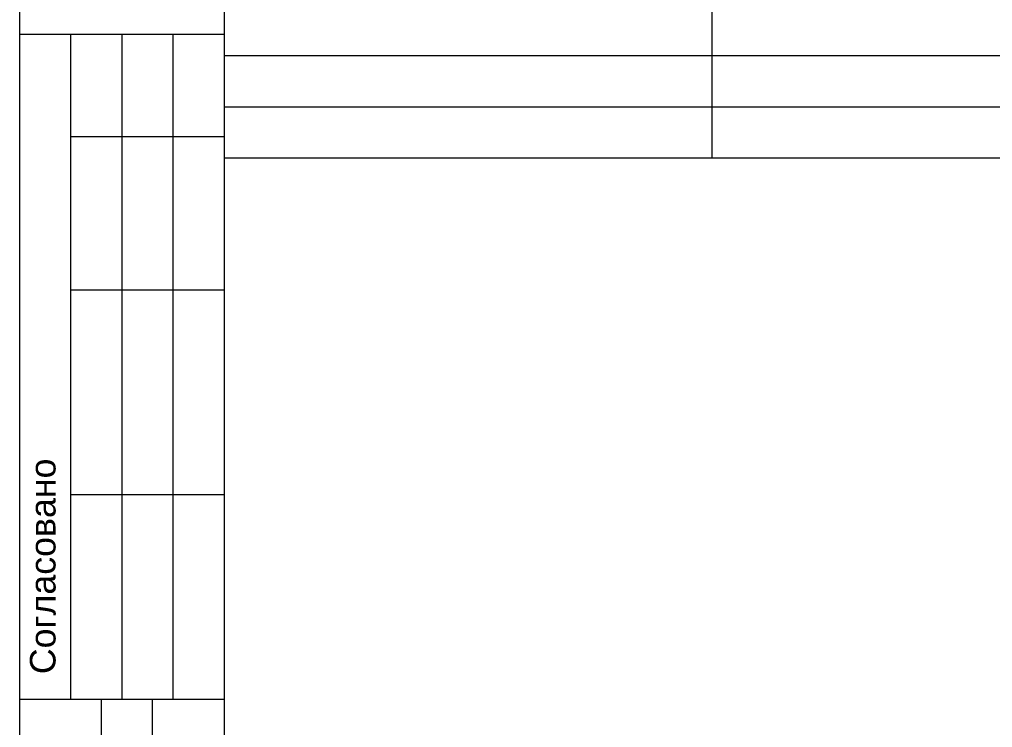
# Model space of a CAD drawing. Header units: metres. Extents: x -163 to 308, y -116 to 9.
# Drawn here: x -75.78 to -66.27, y -16.04 to -9.12 of the extents above; entities that cross this region are included whole.
import ezdxf
from ezdxf.enums import TextEntityAlignment as Align

# ---------------------------------------------------------------- set-up
doc = ezdxf.new("R2010")
doc.units = ezdxf.units.M
doc.header["$MEASUREMENT"] = 0
doc.layers.add('Level 50', color=7, linetype='Continuous', lineweight=0)
doc.layers.add('Level 63', color=7, linetype='Continuous', lineweight=0)
doc.styles.add('Style-Arial', font='arial.ttf')

# ---------------------------------------------------------------- blocks, each defined once
blk = doc.blocks.new('*U282')
at = {"layer": 'Level 50', "color": 7, "linetype": 'Continuous', "lineweight": 0}
blk.add_line((-10.4887, 14.85), (-10.4887, -14.85), dxfattribs=at)
at = {"layer": 'Level 50', "color": 7, "linetype": 'Continuous', "lineweight": 13}
blk.add_line((-8.4887, 14.35), (-8.4887, -14.35), dxfattribs=at)
at = {"layer": 'Level 63', "color": 7, "linetype": 'Continuous', "lineweight": 13}
for p, q in [((-10.4887, 0.65), (-8.4887, 0.65)), ((-10.4887, 0.65), (-10.4887, -5.85)), ((-9.9887, 0.65), (-9.9887, -5.85)), ((-9.4887, 0.65), (-9.4887, -5.85)), ((-8.9887, 0.65), (-8.9887, -5.85)), ((-9.9887, -0.35), (-8.4887, -0.35)), ((-9.9887, -1.85), (-8.4887, -1.85)), ((-9.9887, -3.85), (-8.4887, -3.85)), ((-10.4887, -5.85), (-8.4887, -5.85)), ((-9.6887, -5.85), (-8.4887, -5.85)), ((-9.1887, -14.35), (-9.1887, -5.85))]:
    blk.add_line(p, q, dxfattribs=at)
at = {"layer": 'Level 63', "color": 7, "linetype": 'Continuous', "lineweight": 13, "flags": 128}
blk.add_lwpolyline([(-8.4887, -14.35), (-9.6887, -14.35), (-9.6887, -5.85)], dxfattribs=at)
at = {"layer": 'Level 63', "color": 7, "linetype": 'Continuous', "lineweight": 0, "style": 'Style-Arial'}
blk.add_text('Согласовано', height=0.25, rotation=90, dxfattribs=at).set_placement((-10.2613, -4.552), align=Align.MIDDLE_CENTER)

msp = doc.modelspace()

# ---------------------------------------------------------------- linework, layer by layer
at = {"color": 7, "linetype": 'Continuous', "lineweight": 13}
for p, q in [((-69.01373663, -10.47335527), (-69.01373663, -0.97335527)), ((-55.2794834, -10.47335527), (-73.77947456, -10.47335527))]:
    msp.add_line(p, q, dxfattribs=at)
at = {"color": 7, "linetype": 'Continuous', "lineweight": 0}
for p, q in [((-55.2794834, -9.47335527), (-73.77947456, -9.47335527)), ((-55.2794834, -9.97335527), (-73.77947456, -9.97335527))]:
    msp.add_line(p, q, dxfattribs=at)

# ---------------------------------------------------------------- block references
at = {"layer": 'Level 63', "color": 7, "linetype": 'Continuous', "lineweight": 13}
msp.add_blockref('*U282', (-65.29081959, -9.9099069), dxfattribs=at)

doc.saveas('drawing.dxf')
